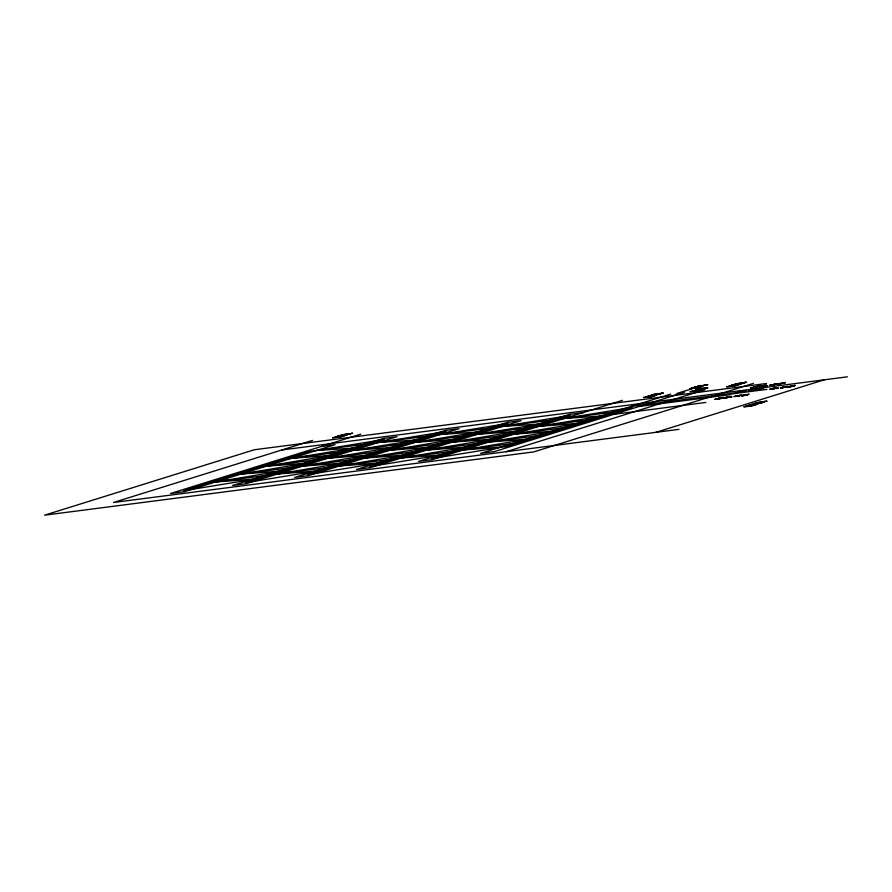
<?xml version="1.0" encoding="UTF-8"?>
<svg xmlns="http://www.w3.org/2000/svg" width="892" height="892" viewBox="0 0 892 892"><rect width="100%" height="100%" fill="white"/><g stroke="black" fill="none" stroke-linecap="round" stroke-linejoin="round"><path stroke-width="1.34" d="M756.16 389.235L755.624 389.458A15.833 1.026 -9 0 1 755.067 389.626L748.277 390.741L750.696 390.44M758.992 386.682L764.031 385.511M730.024 397.063L725.988 397.888M696.362 387.217L702.929 386.225L697.243 387.306A15.833 1.026 -9 0 1 695.994 387.462C690.218 388.288 696.05 386.86 696.128 386.994M750.317 405.336L756.873 404.332L751.198 405.425A15.833 1.026 -9 0 1 749.949 405.581L748.332 405.659L749.86 405.871M697.511 386.269L700.633 385.567M646.064 396.806L648.83 396.238M656.021 395.39L649.945 396.327M707.702 387.842L702.729 388.711M739.044 384.63L730.18 385.857L733.012 385.244M696.306 387.719L689.784 388.722L699.718 387.217L695.994 388.009L698.592 387.451M761.066 402.459L754.509 403.463L760.073 402.56M723.234 398.088L726.144 397.799M775.037 388.433L769.629 389.325L770.922 389.046M745.344 390.618L738.832 391.833L740.438 391.443L739.724 391.477M759.672 386.158L754.844 387.061M766.518 385.333L760.475 386.37A15.543 1.004 -9 0 1 760.965 386.203L763.552 385.589M789.052 386.671L794.281 385.868L789.922 386.782L792.988 386.102M787.123 386.604L783.343 387.552M650.77 395.323L653.256 394.844M733.726 384.597L740.17 383.471M733.168 385.545L734.172 385.288M336.117 436.846L337.544 436.433M747.697 394.822L743.582 395.613M775.995 384.374L770.9 385.177L773.174 384.898M662.7 393.138L660.515 393.662M701.748 386.459L700.131 386.805M745.656 382.4L744.274 382.724M750.93 390.038L755.011 389.414L754.342 389.38M783.064 387.228L785.785 386.66M755.714 404.578L751.298 405.247M690.854 388.488L692.85 388.076M755.591 403.24L758.512 402.693M698.614 386.069L701.056 385.5L697.533 386.314M695.303 387.864L694.009 388.154M722.921 397.732L717.915 398.791L719.086 398.501M759.984 402.638L758.646 402.928M697.332 387.083L699.807 386.593M751.298 405.202L755.725 404.522M744.876 406.585L747.496 405.994M739.713 391.421L743.683 390.685M740.929 391.253L744.095 390.752L739.669 391.867L742.735 391.287L741.687 391.32M343.933 435.775L345.059 435.53L340.075 436.456M651.874 395.992L652.587 395.814M703.487 388.477L707.713 387.786M734.83 385.266L735.543 385.076M752.703 405.514C755.569 405.236 750.239 405.436 752.703 405.47M653.903 395L651.84 395.156L660.649 393.863L656.222 394.699A16.881 1.093 -9 0 1 654.137 394.978L650.803 395.39M736.614 384.396L743.627 383.136L740.014 383.582M749.759 405.893C759.148 404.857 739.881 407.633 747.228 406.116M763.307 402.214L762.225 402.459L764.455 401.98L761.367 402.314M701.246 385.556L701.023 385.589M694.121 387.462L695.247 387.206M738.832 391.945C735.175 392.123 741.141 392.023 738.754 391.945M770.844 385.088L777.445 383.794L774.657 384.14M742.512 395.546L746.481 394.989L741.207 395.825L749.113 394.253L744.72 394.933L747.686 394.755M748.087 405.581L750.64 405.035L746.95 405.804L748.176 405.659M312.501 440.414L113.496 502.486L678.99 429.353M332.638 437.782L333.129 437.626A14.339 0.925 -9 0 1 339.651 437.047M338.068 436.088L337.51 436.266L339.361 435.92L338.804 436.099M339.774 437.024L342.807 436.277L339.361 437.192A15.086 0.97 -9 0 0 332.593 437.794M360.714 434.181L170.584 493.488L184.365 491.704L335.035 444.707L321.265 446.491M622.482 400.33L432.352 459.636L418.571 461.42L569.252 414.412L583.034 412.628M649.097 395.858L648.551 396.037L650.391 395.691L649.833 395.87M650.814 396.795L653.847 396.048L650.402 396.962M670.706 394.086L480.565 453.392L494.346 451.62L684.476 392.302M695.883 386.771L695.325 386.938L697.176 386.604L696.619 386.782M676.738 393.517L691.913 388.778M696.106 389.782L695.548 389.949L697.399 389.614L696.842 389.782M506.143 451.709L705.148 389.637M732.053 385.132L731.496 385.299L733.347 384.965L732.789 385.132M733.77 386.058L736.803 385.311L733.347 386.225M753.361 383.393L533.684 451.921L44.6 515.175L254.365 449.746L766.562 383.504M756.628 387.128L750.518 387.908L755.714 386.983M744.909 391.153L744.352 391.32L746.203 390.986L745.645 391.153M731.473 396.55L724.404 397.743L726.188 397.486M766.217 385.779L765.659 385.957L767.51 385.612L766.953 385.79M759.07 389.247L758.122 389.548L761.456 388.945M760.653 388.968L763.229 388.165L755.067 389.771L761.311 388.555L756.628 389.481M779.786 383.415L785.384 382.757A15.086 0.97 -9 0 0 778.393 384.307M777.813 387.708L770.755 388.912L772.528 388.656M777.055 388.343L776.497 388.511L778.348 388.176L777.791 388.343M655.888 432.341L824.297 379.814M758.01 402.348L767.12 401.199L764.845 401.277M339.707 436.467C329.594 438.061 345.516 435.564 338.402 436.366M340.978 436.177L341.547 436.043M790.323 386.381C789.164 386.136 799.934 384.865 792.798 385.69M727.783 397.018L726.222 397.419L730.091 396.985M774.133 388.187L772.561 388.589L773.141 388.555M748.578 406.195L746.816 406.529M702.528 388.689L701.179 388.867M351.058 433.534C351.102 433.222 354.916 432.776 350.534 433.635M659.645 394.219L658.184 394.409M742.601 383.482L741.096 383.772M753.974 389.692L751.365 390.083L753.662 389.815M705.059 388.053L701.502 388.555M739.044 384.575L731.919 385.489M752.603 387.552L754.599 387.106M347.501 434.582L348.582 434.281L345.472 434.605A15.543 1.004 -9 0 0 344.178 434.783L342.227 434.995M341.569 435.965L343.944 435.72M650.212 396.271L651.216 396.015L650.101 396.048M735.554 384.998L736.48 384.831M652.676 395.713L653.446 395.58M342.216 435.073L340.889 435.43L343.108 435.207A16.881 1.093 -9 0 0 345.193 434.928L349.631 434.159L344.178 434.694M701.748 388.767L702.84 388.499L701.625 388.544M648.317 396.327L647.168 396.606L649.331 396.505M337.243 436.478L335.046 437.024L336.15 436.902M701.547 388.89L698.837 389.157L700.956 388.99M783.154 387.585L782.106 387.719L787.201 386.816A15.833 1.026 -9 0 0 787.759 386.649L788.316 386.403L785.975 386.637M350.824 433.668L350.021 433.813M661.485 393.428C665.956 392.87 661.005 392.993 662.544 392.959M648.138 396.282L654.996 395.546L651.907 396.048M756.082 386.838L758.445 386.336L756.015 386.504M337.41 436.534L338.425 436.288M752.447 389.67L754.621 389.269M661.719 393.461L657.571 393.684L660.727 393.55M751.878 390.25L751.142 390.384M790.423 386.359L792.943 386.046M775.795 384.285L769.517 385.299L770.855 385.177M719.331 398.456L720.011 398.412M720.379 398.345L724.192 397.486L720.792 397.843M731.674 385.444L729.065 386.046L731.774 385.857M337.667 436.489L341.045 436.01M744.095 382.757L735.933 383.917L744.017 382.768M773.777 384.218L774.702 384.352M772.695 388.566L776.441 388.187L770.944 389.124M726.356 397.397L727.136 397.274M349.865 433.757L341.937 434.883L350.11 433.713M358.997 447.293L291.26 458.365L333.742 455.176M744.006 382.858C751.176 381.486 741.508 382.668 745.679 382.345M420.991 439.277L353.254 450.348L395.747 447.16M326.851 456.068L266.017 466.237L308.498 463.048M482.985 431.26L415.259 442.332L457.741 439.132M388.856 448.04L328.011 458.22L370.492 455.031M544.979 423.243L477.253 434.304L519.735 431.115M301.608 463.94L240.762 474.109L283.255 470.92M450.85 440.024L390.005 450.204L432.486 447.015M606.984 415.226L539.247 426.287L581.729 423.098M363.602 455.923L302.767 466.092L345.249 462.903M512.844 432.007L451.999 442.187L494.491 438.998M276.364 471.812L215.518 481.992L258 478.803M425.607 447.907L364.761 458.075L407.243 454.887M574.849 423.99L514.004 434.159L556.485 430.97M338.358 463.795L277.512 473.975L320.005 470.786M487.601 439.879L426.755 450.059L469.237 446.87M251.109 479.695L183.384 490.756L309.624 451.374L364.728 444.249M400.352 455.779L339.517 465.947L381.999 462.758M549.595 431.862L488.749 442.042L531.242 438.853M313.114 471.667L245.378 482.739L384.24 439.422L316.504 450.493L352.106 448.185M462.357 447.762L401.512 457.93L443.993 454.742M375.108 463.65L307.372 474.722L446.234 431.405L378.509 442.465L414.1 440.169M524.351 439.745L463.505 449.914L505.987 446.725L632.227 407.343L564.491 418.415L600.093 416.118M437.102 455.634L369.377 466.694L508.239 423.388L440.503 434.449L476.094 432.152M499.107 447.617L431.371 458.678L570.233 415.371L502.497 426.432L538.099 424.135M653.267 394.766L655.486 394.431M693.853 388.265L693.229 388.366M649.454 396.405L646.109 396.862M758.59 403.028L757.654 403.173M658.04 394.509L653.658 395.123M700.242 389.837C705.55 388.533 693.062 391.042 700.131 389.581M720.892 397.899L718.06 398.389L722.921 397.676M346.91 434.761L343.888 435.196M704.948 388.154L706.609 388.02L703.554 388.522M736.279 384.943L737.94 384.809L734.83 385.311M763.385 385.545L766.518 385.188M756.405 386.515L753.573 387.005L759.705 386.091M726.456 397.754L728.764 397.23L726.868 397.375M701.681 388.444L697.734 389.258L700.443 389.068M699.919 386.838L699.25 386.938M700.03 389.871L697.455 390.317A15.833 1.026 -9 0 1 696.206 390.473L693.229 390.718L697.065 390.272M692.928 388.065L695.336 387.797M699.584 389.938L703.152 389.235L696.886 390.283M740.728 383.75L739.178 383.973A16.881 1.093 -9 0 1 737.093 384.24L733.726 384.653M792.798 385.757L787.725 386.916L789.922 386.782L789.052 386.782M747.106 406.139L743.772 406.785L744.887 406.64M649.309 396.16L650.056 395.97M755.201 403.976L751.566 404.366L754.576 404.143A15.833 1.026 -9 0 0 755.814 403.976L761.489 402.928L755.424 403.942M772.494 388.968L775.103 388.355M693.062 388.31L690.943 388.533M700.488 388.979L702.082 388.488M747.351 406.105L746.515 406.496M753.573 389.414L749.626 390.261L750.952 390.094M758.133 402.749L761.846 402.169M700.744 385.913L698.648 386.125M726.043 397.81L723.256 398.155M758.39 403.262C751.399 404.645 765.18 402.18 757.832 403.619M757.576 403.095L755.624 403.296M344.178 434.783L339.763 435.619L343.197 435.285M649.755 396.093L650.368 396.015M654.327 395.446L656.099 395.301M753.74 389.458L756.171 389.202M732.778 385.355L734.149 385.233M764.321 385.478L765.224 385.534A16.881 1.093 -9 0 1 764.299 385.835L759.025 386.727M743.66 395.535L742.501 395.635M694.221 387.541L696.853 387.262M777.166 384.463L778.326 384.318M281.905 449.958L847.4 376.825M631.246 406.395L737.015 392.714M732.365 393.851L766.875 389.38M639.118 406.462L731.106 394.554M371.618 443.357L426.722 436.233M433.612 435.341L488.727 428.216M495.606 427.324L550.721 420.199M557.611 419.307L612.715 412.182M613.863 414.334L705.862 402.437M284.37 459.257L339.484 452.121M346.364 451.24L401.478 444.105M408.369 443.212L463.472 436.088M470.363 435.196L525.466 428.071M532.357 427.179L587.471 420.054M259.126 467.129L314.229 460.004M321.12 459.112L376.234 451.988M383.114 451.096L438.228 443.96M445.119 443.079L500.222 435.943M507.113 435.051L562.216 427.926M749.581 405.537L750.808 405.381M233.882 475.001L288.986 467.876M295.876 466.984L350.98 459.859M357.87 458.967L412.985 451.843M419.864 450.951L474.979 443.826M481.87 442.934L536.973 435.798M208.628 482.884L263.742 475.748M270.622 474.867L325.736 467.731M332.627 466.839L387.73 459.714M394.621 458.822L449.724 451.698M456.615 450.806L511.729 443.681M696.016 387.63L698.603 387.384M740.36 383.448L739.468 383.649A15.543 1.004 -9 0 0 738.175 383.816L734.807 384.463L736.859 384.274M657.404 394.175L656.512 394.375A15.543 1.004 -9 0 0 655.219 394.554M760.753 402.392L761.222 402.325M740.55 383.415L742.568 383.326M657.594 394.152L659.612 394.052M743.226 390.819L745.366 390.562M741.754 391.231L740.962 391.298M787.134 386.537L781.782 387.485L783.064 387.273M761.779 402.259L763.34 402.136M662.054 393.116L662.723 393.071M657.527 393.684L652.977 394.654L657.549 393.93M701.77 386.403L697.354 387.128M650.346 396.973A15.086 0.97 -9 0 0 643.634 397.564L644.169 397.397A14.339 0.925 -9 0 1 650.692 396.817M733.302 386.236A15.086 0.97 -9 0 0 726.59 386.838L727.125 386.671A14.339 0.925 -9 0 1 733.648 386.091M777.211 384.463A14.339 0.925 -9 0 1 783.901 382.969M780.411 387.875L782.15 387.797L780.411 387.875M704.178 385.288L700.878 385.98L707.88 384.697L704.167 385.21M761.132 402.627L762.314 402.526L761.132 402.627M383.259 438.474L232.578 485.471L246.359 483.687L397.04 436.69L383.259 438.474M445.253 430.457L294.583 477.454L308.353 475.67L459.034 428.673L445.253 430.457M507.258 422.429L356.577 469.437L370.347 467.653L521.028 420.656L507.258 422.429M690.196 391.621L699.35 390.451L690.196 391.621M694.69 390.819L693.452 391.198L697.622 390.663L694.69 390.819M721.583 398.367L715.005 399.304L721.583 398.367M730.704 397.174L730.147 397.341L731.997 397.007L730.704 397.174M734.127 396.572L741.843 395.111L734.127 396.572M739.925 395.502L735.242 396.427L739.925 395.502M749.849 404.89L749.291 405.068L751.142 404.723L749.849 404.89"/></g></svg>
